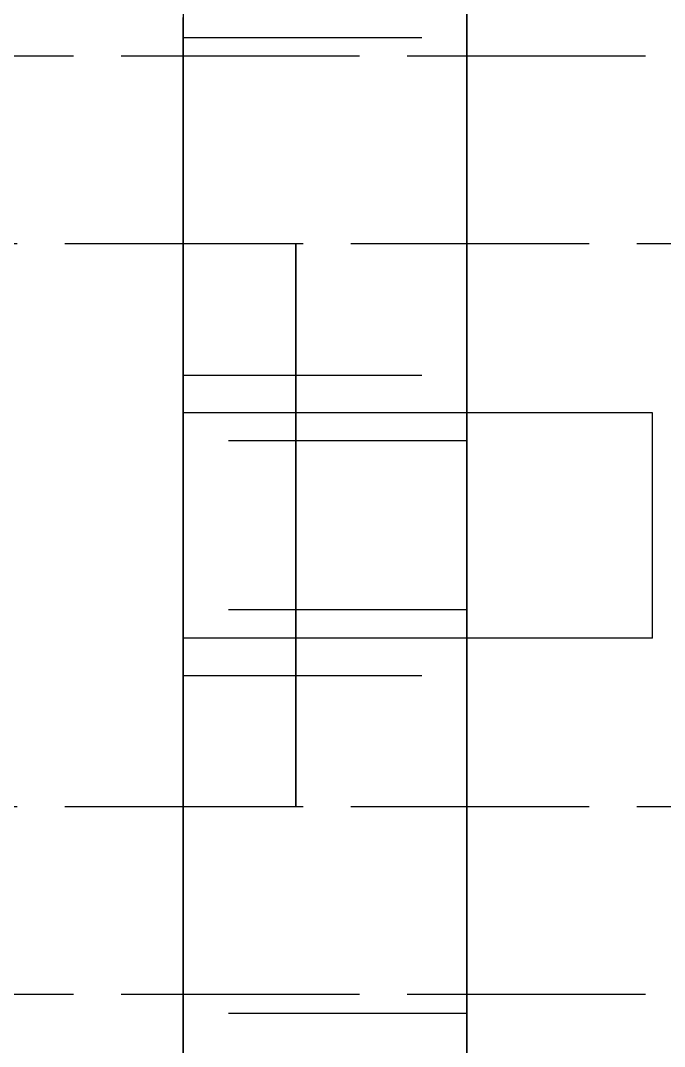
# Model space of a CAD drawing. Header units: millimetres. Extents: x -13 to 147, y -140 to 87.
# Drawn here: x 140.38 to 143.81, y -55.68 to -50.21 of the extents above; entities that cross this region are included whole.
import ezdxf

# ---------------------------------------------------------------- set-up
doc = ezdxf.new("R2010")
doc.units = ezdxf.units.MM
doc.linetypes.add('DASHED', pattern=[1.524, 1.27, -0.254])
doc.layers.add('HIDDEN', color=8, linetype='DASHED')
doc.layers.add('VISIBLE', color=7, linetype='CONTINUOUS')

msp = doc.modelspace()

# ---------------------------------------------------------------- linework, layer by layer
at = {"layer": 'HIDDEN'}
for points in [[(141.25, -117), (141.25, -11.5)], [(142.76, -117), (142.76, -11.5)], [(142.76, -61.65), (142.76, -44.15)], [(142.76, -61.65), (142.76, -44.15)], [(141.25, -52.9), (141.25, -52.8127), (141.25, -52.7254), (141.25, -52.6381), (141.25, -52.55079), (141.25, -52.46349), (141.25, -52.37619), (141.25, -52.28889), (141.25, -52.20159), (141.25, -52.11429), (141.25, -52.02698), (141.25, -51.93968), (141.25, -51.85238), (141.25, -51.76508), (141.25, -51.67778), (141.25, -51.59048), (141.25, -51.50317), (141.25, -51.41587), (141.25, -51.32857), (141.25, -51.24127), (141.25, -51.15397), (141.25, -51.06667), (141.25, -50.97937), (141.25, -50.89206), (141.25, -50.80476), (141.25, -50.71746), (141.25, -50.63016), (141.25, -50.54286), (141.25, -50.45556), (141.25, -50.36825), (141.25, -50.28095), (141.25, -50.19365)], [(141.25, -50.19365), (141.25, -50.36825), (141.25, -50.54286), (141.25, -50.71746), (141.25, -50.89206), (141.25, -51.06667), (141.25, -51.24127), (141.25, -51.41587), (141.25, -51.59048), (141.25, -51.76508), (141.25, -51.93968), (141.25, -52.11429), (141.25, -52.28889), (141.25, -52.46349), (141.25, -52.6381), (141.25, -52.8127), (141.25, -52.9873), (141.25, -53.1619), (141.25, -53.33651), (141.25, -53.51111), (141.25, -53.68571), (141.25, -53.86032), (141.25, -54.03492), (141.25, -54.20952), (141.25, -54.38413), (141.25, -54.55873), (141.25, -54.73333), (141.25, -54.90794), (141.25, -55.08254), (141.25, -55.25714), (141.25, -55.43175), (141.25, -55.60635), (141.25, -55.78095)], [(141.25, -55.5), (141.25, -55.41746), (141.25, -55.33492), (141.25, -55.25238), (141.25, -55.16984), (141.25, -55.0873), (141.25, -55.00476), (141.25, -54.92222), (141.25, -54.83968), (141.25, -54.75714), (141.25, -54.6746), (141.25, -54.59206), (141.25, -54.50952), (141.25, -54.42698), (141.25, -54.34444), (141.25, -54.2619), (141.25, -54.17937), (141.25, -54.09683), (141.25, -54.01429), (141.25, -53.93175), (141.25, -53.84921), (141.25, -53.76667), (141.25, -53.68413), (141.25, -53.60159), (141.25, -53.51905), (141.25, -53.43651), (141.25, -53.35397), (141.25, -53.27143), (141.25, -53.18889), (141.25, -53.10635), (141.25, -53.02381), (141.25, -52.94127), (141.25, -52.85873), (141.25, -52.77619), (141.25, -52.69365), (141.25, -52.61111), (141.25, -52.52857), (141.25, -52.44603), (141.25, -52.36349), (141.25, -52.28095), (141.25, -52.19841), (141.25, -52.11587), (141.25, -52.03333), (141.25, -51.95079), (141.25, -51.86825), (141.25, -51.78571), (141.25, -51.70317), (141.25, -51.62063), (141.25, -51.5381), (141.25, -51.45556), (141.25, -51.37302), (141.25, -51.29048), (141.25, -51.20794), (141.25, -51.1254), (141.25, -51.04286), (141.25, -50.96032), (141.25, -50.87778), (141.25, -50.79524), (141.25, -50.7127), (141.25, -50.63016), (141.25, -50.54762), (141.25, -50.46508), (141.25, -50.38254), (141.25, -50.3)], [(141.25, -50.3), (141.25, -50.38254), (141.25, -50.46508), (141.25, -50.54762), (141.25, -50.63016), (141.25, -50.7127), (141.25, -50.79524), (141.25, -50.87778), (141.25, -50.96032), (141.25, -51.04286), (141.25, -51.1254), (141.25, -51.20794), (141.25, -51.29048), (141.25, -51.37302), (141.25, -51.45556), (141.25, -51.5381), (141.25, -51.62063), (141.25, -51.70317), (141.25, -51.78571), (141.25, -51.86825), (141.25, -51.95079), (141.25, -52.03333), (141.25, -52.11587), (141.25, -52.19841), (141.25, -52.28095), (141.25, -52.36349), (141.25, -52.44603), (141.25, -52.52857), (141.25, -52.61111), (141.25, -52.69365), (141.25, -52.77619), (141.25, -52.85873), (141.25, -52.94127), (141.25, -53.02381), (141.25, -53.10635), (141.25, -53.18889), (141.25, -53.27143), (141.25, -53.35397), (141.25, -53.43651), (141.25, -53.51905), (141.25, -53.60159), (141.25, -53.68413), (141.25, -53.76667), (141.25, -53.84921), (141.25, -53.93175), (141.25, -54.01429), (141.25, -54.09683), (141.25, -54.17937), (141.25, -54.2619), (141.25, -54.34444), (141.25, -54.42698), (141.25, -54.50952), (141.25, -54.59206), (141.25, -54.6746), (141.25, -54.75714), (141.25, -54.83968), (141.25, -54.92222), (141.25, -55.00476), (141.25, -55.0873), (141.25, -55.16984), (141.25, -55.25238), (141.25, -55.33492), (141.25, -55.41746), (141.25, -55.5)], [(141.25, -50.3), (142.76, -50.3)], [(142.76, -55.5), (142.76, -55.41746), (142.76, -55.33492), (142.76, -55.25238), (142.76, -55.16984), (142.76, -55.0873), (142.76, -55.00476), (142.76, -54.92222), (142.76, -54.83968), (142.76, -54.75714), (142.76, -54.6746), (142.76, -54.59206), (142.76, -54.50952), (142.76, -54.42698), (142.76, -54.34444), (142.76, -54.2619), (142.76, -54.17937), (142.76, -54.09683), (142.76, -54.01429), (142.76, -53.93175), (142.76, -53.84921), (142.76, -53.76667), (142.76, -53.68413), (142.76, -53.60159), (142.76, -53.51905), (142.76, -53.43651), (142.76, -53.35397), (142.76, -53.27143), (142.76, -53.18889), (142.76, -53.10635), (142.76, -53.02381), (142.76, -52.94127), (142.76, -52.85873), (142.76, -52.77619), (142.76, -52.69365), (142.76, -52.61111), (142.76, -52.52857), (142.76, -52.44603), (142.76, -52.36349), (142.76, -52.28095), (142.76, -52.19841), (142.76, -52.11587), (142.76, -52.03333), (142.76, -51.95079), (142.76, -51.86825), (142.76, -51.78571), (142.76, -51.70317), (142.76, -51.62063), (142.76, -51.5381), (142.76, -51.45556), (142.76, -51.37302), (142.76, -51.29048), (142.76, -51.20794), (142.76, -51.1254), (142.76, -51.04286), (142.76, -50.96032), (142.76, -50.87778), (142.76, -50.79524), (142.76, -50.7127), (142.76, -50.63016), (142.76, -50.54762), (142.76, -50.46508), (142.76, -50.38254), (142.76, -50.3)], [(142.76, -50.3), (142.76, -50.38254), (142.76, -50.46508), (142.76, -50.54762), (142.76, -50.63016), (142.76, -50.7127), (142.76, -50.79524), (142.76, -50.87778), (142.76, -50.96032), (142.76, -51.04286), (142.76, -51.1254), (142.76, -51.20794), (142.76, -51.29048), (142.76, -51.37302), (142.76, -51.45556), (142.76, -51.5381), (142.76, -51.62063), (142.76, -51.70317), (142.76, -51.78571), (142.76, -51.86825), (142.76, -51.95079), (142.76, -52.03333), (142.76, -52.11587), (142.76, -52.19841), (142.76, -52.28095), (142.76, -52.36349), (142.76, -52.44603), (142.76, -52.52857), (142.76, -52.61111), (142.76, -52.69365), (142.76, -52.77619), (142.76, -52.85873), (142.76, -52.94127), (142.76, -53.02381), (142.76, -53.10635), (142.76, -53.18889), (142.76, -53.27143), (142.76, -53.35397), (142.76, -53.43651), (142.76, -53.51905), (142.76, -53.60159), (142.76, -53.68413), (142.76, -53.76667), (142.76, -53.84921), (142.76, -53.93175), (142.76, -54.01429), (142.76, -54.09683), (142.76, -54.17937), (142.76, -54.2619), (142.76, -54.34444), (142.76, -54.42698), (142.76, -54.50952), (142.76, -54.59206), (142.76, -54.6746), (142.76, -54.75714), (142.76, -54.83968), (142.76, -54.92222), (142.76, -55.00476), (142.76, -55.0873), (142.76, -55.16984), (142.76, -55.25238), (142.76, -55.33492), (142.76, -55.41746), (142.76, -55.5)], [(146.76, -50.4), (104.25, -50.4)], [(142.76, -52.9), (142.76, -52.86032), (142.76, -52.82063), (142.76, -52.78095), (142.76, -52.74127), (142.76, -52.70159), (142.76, -52.6619), (142.76, -52.62222), (142.76, -52.58254), (142.76, -52.54286), (142.76, -52.50317), (142.76, -52.46349), (142.76, -52.42381), (142.76, -52.38413), (142.76, -52.34444), (142.76, -52.30476), (142.76, -52.26508), (142.76, -52.2254), (142.76, -52.18571), (142.76, -52.14603), (142.76, -52.10635), (142.76, -52.06667), (142.76, -52.02698), (142.76, -51.9873), (142.76, -51.94762), (142.76, -51.90794), (142.76, -51.86825), (142.76, -51.82857), (142.76, -51.78889), (142.76, -51.74921), (142.76, -51.70952), (142.76, -51.66984), (142.76, -51.63016), (142.76, -51.59048), (142.76, -51.55079), (142.76, -51.51111), (142.76, -51.47143), (142.76, -51.43175), (142.76, -51.39206), (142.76, -51.35238), (142.76, -51.3127), (142.76, -51.27302), (142.76, -51.23333), (142.76, -51.19365), (142.76, -51.15397), (142.76, -51.11429), (142.76, -51.0746), (142.76, -51.03492), (142.76, -50.99524), (142.76, -50.95556), (142.76, -50.91587), (142.76, -50.87619), (142.76, -50.83651), (142.76, -50.79683), (142.76, -50.75714), (142.76, -50.71746), (142.76, -50.67778), (142.76, -50.6381), (142.76, -50.59841), (142.76, -50.55873), (142.76, -50.51905), (142.76, -50.47937), (142.76, -50.43968), (142.76, -50.4)], [(142.76, -50.4), (142.76, -50.47937), (142.76, -50.55873), (142.76, -50.6381), (142.76, -50.71746), (142.76, -50.79683), (142.76, -50.87619), (142.76, -50.95556), (142.76, -51.03492), (142.76, -51.11429), (142.76, -51.19365), (142.76, -51.27302), (142.76, -51.35238), (142.76, -51.43175), (142.76, -51.51111), (142.76, -51.59048), (142.76, -51.66984), (142.76, -51.74921), (142.76, -51.82857), (142.76, -51.90794), (142.76, -51.9873), (142.76, -52.06667), (142.76, -52.14603), (142.76, -52.2254), (142.76, -52.30476), (142.76, -52.38413), (142.76, -52.46349), (142.76, -52.54286), (142.76, -52.62222), (142.76, -52.70159), (142.76, -52.78095), (142.76, -52.86032), (142.76, -52.93968), (142.76, -53.01905), (142.76, -53.09841), (142.76, -53.17778), (142.76, -53.25714), (142.76, -53.33651), (142.76, -53.41587), (142.76, -53.49524), (142.76, -53.5746), (142.76, -53.65397), (142.76, -53.73333), (142.76, -53.8127), (142.76, -53.89206), (142.76, -53.97143), (142.76, -54.05079), (142.76, -54.13016), (142.76, -54.20952), (142.76, -54.28889), (142.76, -54.36825), (142.76, -54.44762), (142.76, -54.52698), (142.76, -54.60635), (142.76, -54.68571), (142.76, -54.76508), (142.76, -54.84444), (142.76, -54.92381), (142.76, -55.00317), (142.76, -55.08254), (142.76, -55.1619), (142.76, -55.24127), (142.76, -55.32063), (142.76, -55.4)], [(146.76, -50.4), (142.76, -50.4)], [(146.46, -51.4), (98.06, -51.4)], [(141.25, -52.9), (141.25, -52.87619), (141.25, -52.85238), (141.25, -52.82857), (141.25, -52.80476), (141.25, -52.78095), (141.25, -52.75714), (141.25, -52.73333), (141.25, -52.70952), (141.25, -52.68571), (141.25, -52.6619), (141.25, -52.6381), (141.25, -52.61429), (141.25, -52.59048), (141.25, -52.56667), (141.25, -52.54286), (141.25, -52.51905), (141.25, -52.49524), (141.25, -52.47143), (141.25, -52.44762), (141.25, -52.42381), (141.25, -52.4), (141.25, -52.37619), (141.25, -52.35238), (141.25, -52.32857), (141.25, -52.30476), (141.25, -52.28095), (141.25, -52.25714), (141.25, -52.23333), (141.25, -52.20952), (141.25, -52.18571), (141.25, -52.1619), (141.25, -52.1381), (141.25, -52.11429), (141.25, -52.09048), (141.25, -52.06667), (141.25, -52.04286), (141.25, -52.01905), (141.25, -51.99524), (141.25, -51.97143), (141.25, -51.94762), (141.25, -51.92381), (141.25, -51.9), (141.25, -51.87619), (141.25, -51.85238), (141.25, -51.82857), (141.25, -51.80476), (141.25, -51.78095), (141.25, -51.75714), (141.25, -51.73333), (141.25, -51.70952), (141.25, -51.68571), (141.25, -51.6619), (141.25, -51.6381), (141.25, -51.61429), (141.25, -51.59048), (141.25, -51.56667), (141.25, -51.54286), (141.25, -51.51905), (141.25, -51.49524), (141.25, -51.47143), (141.25, -51.44762), (141.25, -51.42381), (141.25, -51.4)], [(141.25, -51.4), (141.25, -51.44762), (141.25, -51.49524), (141.25, -51.54286), (141.25, -51.59048), (141.25, -51.6381), (141.25, -51.68571), (141.25, -51.73333), (141.25, -51.78095), (141.25, -51.82857), (141.25, -51.87619), (141.25, -51.92381), (141.25, -51.97143), (141.25, -52.01905), (141.25, -52.06667), (141.25, -52.11429), (141.25, -52.1619), (141.25, -52.20952), (141.25, -52.25714), (141.25, -52.30476), (141.25, -52.35238), (141.25, -52.4), (141.25, -52.44762), (141.25, -52.49524), (141.25, -52.54286), (141.25, -52.59048), (141.25, -52.6381), (141.25, -52.68571), (141.25, -52.73333), (141.25, -52.78095), (141.25, -52.82857), (141.25, -52.87619), (141.25, -52.92381), (141.25, -52.97143), (141.25, -53.01905), (141.25, -53.06667), (141.25, -53.11429), (141.25, -53.1619), (141.25, -53.20952), (141.25, -53.25714), (141.25, -53.30476), (141.25, -53.35238), (141.25, -53.4), (141.25, -53.44762), (141.25, -53.49524), (141.25, -53.54286), (141.25, -53.59048), (141.25, -53.6381), (141.25, -53.68571), (141.25, -53.73333), (141.25, -53.78095), (141.25, -53.82857), (141.25, -53.87619), (141.25, -53.92381), (141.25, -53.97143), (141.25, -54.01905), (141.25, -54.06667), (141.25, -54.11429), (141.25, -54.1619), (141.25, -54.20952), (141.25, -54.25714), (141.25, -54.30476), (141.25, -54.35238), (141.25, -54.4)], [(141.85, -51.4), (141.25, -51.4)], [(141.85, -52.9), (141.85, -52.87619), (141.85, -52.85238), (141.85, -52.82857), (141.85, -52.80476), (141.85, -52.78095), (141.85, -52.75714), (141.85, -52.73333), (141.85, -52.70952), (141.85, -52.68571), (141.85, -52.6619), (141.85, -52.6381), (141.85, -52.61429), (141.85, -52.59048), (141.85, -52.56667), (141.85, -52.54286), (141.85, -52.51905), (141.85, -52.49524), (141.85, -52.47143), (141.85, -52.44762), (141.85, -52.42381), (141.85, -52.4), (141.85, -52.37619), (141.85, -52.35238), (141.85, -52.32857), (141.85, -52.30476), (141.85, -52.28095), (141.85, -52.25714), (141.85, -52.23333), (141.85, -52.20952), (141.85, -52.18571), (141.85, -52.1619), (141.85, -52.1381), (141.85, -52.11429), (141.85, -52.09048), (141.85, -52.06667), (141.85, -52.04286), (141.85, -52.01905), (141.85, -51.99524), (141.85, -51.97143), (141.85, -51.94762), (141.85, -51.92381), (141.85, -51.9), (141.85, -51.87619), (141.85, -51.85238), (141.85, -51.82857), (141.85, -51.80476), (141.85, -51.78095), (141.85, -51.75714), (141.85, -51.73333), (141.85, -51.70952), (141.85, -51.68571), (141.85, -51.6619), (141.85, -51.6381), (141.85, -51.61429), (141.85, -51.59048), (141.85, -51.56667), (141.85, -51.54286), (141.85, -51.51905), (141.85, -51.49524), (141.85, -51.47143), (141.85, -51.44762), (141.85, -51.42381), (141.85, -51.4)], [(141.85, -51.4), (141.85, -51.44762), (141.85, -51.49524), (141.85, -51.54286), (141.85, -51.59048), (141.85, -51.6381), (141.85, -51.68571), (141.85, -51.73333), (141.85, -51.78095), (141.85, -51.82857), (141.85, -51.87619), (141.85, -51.92381), (141.85, -51.97143), (141.85, -52.01905), (141.85, -52.06667), (141.85, -52.11429), (141.85, -52.1619), (141.85, -52.20952), (141.85, -52.25714), (141.85, -52.30476), (141.85, -52.35238), (141.85, -52.4), (141.85, -52.44762), (141.85, -52.49524), (141.85, -52.54286), (141.85, -52.59048), (141.85, -52.6381), (141.85, -52.68571), (141.85, -52.73333), (141.85, -52.78095), (141.85, -52.82857), (141.85, -52.87619), (141.85, -52.92381), (141.85, -52.97143), (141.85, -53.01905), (141.85, -53.06667), (141.85, -53.11429), (141.85, -53.1619), (141.85, -53.20952), (141.85, -53.25714), (141.85, -53.30476), (141.85, -53.35238), (141.85, -53.4), (141.85, -53.44762), (141.85, -53.49524), (141.85, -53.54286), (141.85, -53.59048), (141.85, -53.6381), (141.85, -53.68571), (141.85, -53.73333), (141.85, -53.78095), (141.85, -53.82857), (141.85, -53.87619), (141.85, -53.92381), (141.85, -53.97143), (141.85, -54.01905), (141.85, -54.06667), (141.85, -54.11429), (141.85, -54.1619), (141.85, -54.20952), (141.85, -54.25714), (141.85, -54.30476), (141.85, -54.35238), (141.85, -54.4)], [(141.25, -52.45), (141.25, -52.44444), (141.25, -52.43889), (141.25, -52.43333), (141.25, -52.42778), (141.25, -52.42222), (141.25, -52.41667), (141.25, -52.41111), (141.25, -52.40556), (141.25, -52.4), (141.25, -52.39444), (141.25, -52.38889), (141.25, -52.38333), (141.25, -52.37778), (141.25, -52.37222), (141.25, -52.36667), (141.25, -52.36111), (141.25, -52.35556), (141.25, -52.35), (141.25, -52.34444), (141.25, -52.33889), (141.25, -52.33333), (141.25, -52.32778), (141.25, -52.32222), (141.25, -52.31667), (141.25, -52.31111), (141.25, -52.30556), (141.25, -52.3), (141.25, -52.29444), (141.25, -52.28889), (141.25, -52.28333), (141.25, -52.27778), (141.25, -52.27222), (141.25, -52.26667), (141.25, -52.26111), (141.25, -52.25556), (141.25, -52.25), (141.25, -52.24444), (141.25, -52.23889), (141.25, -52.23333), (141.25, -52.22778), (141.25, -52.22222), (141.25, -52.21667), (141.25, -52.21111), (141.25, -52.20556), (141.25, -52.2), (141.25, -52.19444), (141.25, -52.18889), (141.25, -52.18333), (141.25, -52.17778), (141.25, -52.17222), (141.25, -52.16667), (141.25, -52.16111), (141.25, -52.15556), (141.25, -52.15), (141.25, -52.14444), (141.25, -52.13889), (141.25, -52.13333), (141.25, -52.12778), (141.25, -52.12222), (141.25, -52.11667), (141.25, -52.11111), (141.25, -52.10556), (141.25, -52.1)], [(141.25, -52.1), (141.25, -52.10556), (141.25, -52.11111), (141.25, -52.11667), (141.25, -52.12222), (141.25, -52.12778), (141.25, -52.13333), (141.25, -52.13889), (141.25, -52.14444), (141.25, -52.15), (141.25, -52.15556), (141.25, -52.16111), (141.25, -52.16667), (141.25, -52.17222), (141.25, -52.17778), (141.25, -52.18333), (141.25, -52.18889), (141.25, -52.19444), (141.25, -52.2), (141.25, -52.20556), (141.25, -52.21111), (141.25, -52.21667), (141.25, -52.22222), (141.25, -52.22778), (141.25, -52.23333), (141.25, -52.23889), (141.25, -52.24444), (141.25, -52.25), (141.25, -52.25556), (141.25, -52.26111), (141.25, -52.26667), (141.25, -52.27222), (141.25, -52.27778), (141.25, -52.28333), (141.25, -52.28889), (141.25, -52.29444), (141.25, -52.3), (141.25, -52.30556), (141.25, -52.31111), (141.25, -52.31667), (141.25, -52.32222), (141.25, -52.32778), (141.25, -52.33333), (141.25, -52.33889), (141.25, -52.34444), (141.25, -52.35), (141.25, -52.35556), (141.25, -52.36111), (141.25, -52.36667), (141.25, -52.37222), (141.25, -52.37778), (141.25, -52.38333), (141.25, -52.38889), (141.25, -52.39444), (141.25, -52.4), (141.25, -52.40556), (141.25, -52.41111), (141.25, -52.41667), (141.25, -52.42222), (141.25, -52.42778), (141.25, -52.43333), (141.25, -52.43889), (141.25, -52.44444), (141.25, -52.45)], [(141.25, -52.45), (141.25, -52.44444), (141.25, -52.43889), (141.25, -52.43333), (141.25, -52.42778), (141.25, -52.42222), (141.25, -52.41667), (141.25, -52.41111), (141.25, -52.40556), (141.25, -52.4), (141.25, -52.39444), (141.25, -52.38889), (141.25, -52.38333), (141.25, -52.37778), (141.25, -52.37222), (141.25, -52.36667), (141.25, -52.36111), (141.25, -52.35556), (141.25, -52.35), (141.25, -52.34444), (141.25, -52.33889), (141.25, -52.33333), (141.25, -52.32778), (141.25, -52.32222), (141.25, -52.31667), (141.25, -52.31111), (141.25, -52.30556), (141.25, -52.3), (141.25, -52.29444), (141.25, -52.28889), (141.25, -52.28333), (141.25, -52.27778), (141.25, -52.27222), (141.25, -52.26667), (141.25, -52.26111), (141.25, -52.25556), (141.25, -52.25), (141.25, -52.24444), (141.25, -52.23889), (141.25, -52.23333), (141.25, -52.22778), (141.25, -52.22222), (141.25, -52.21667), (141.25, -52.21111), (141.25, -52.20556), (141.25, -52.2), (141.25, -52.19444), (141.25, -52.18889), (141.25, -52.18333), (141.25, -52.17778), (141.25, -52.17222), (141.25, -52.16667), (141.25, -52.16111), (141.25, -52.15556), (141.25, -52.15), (141.25, -52.14444), (141.25, -52.13889), (141.25, -52.13333), (141.25, -52.12778), (141.25, -52.12222), (141.25, -52.11667), (141.25, -52.11111), (141.25, -52.10556), (141.25, -52.1)], [(141.25, -52.1), (141.25, -52.10556), (141.25, -52.11111), (141.25, -52.11667), (141.25, -52.12222), (141.25, -52.12778), (141.25, -52.13333), (141.25, -52.13889), (141.25, -52.14444), (141.25, -52.15), (141.25, -52.15556), (141.25, -52.16111), (141.25, -52.16667), (141.25, -52.17222), (141.25, -52.17778), (141.25, -52.18333), (141.25, -52.18889), (141.25, -52.19444), (141.25, -52.2), (141.25, -52.20556), (141.25, -52.21111), (141.25, -52.21667), (141.25, -52.22222), (141.25, -52.22778), (141.25, -52.23333), (141.25, -52.23889), (141.25, -52.24444), (141.25, -52.25), (141.25, -52.25556), (141.25, -52.26111), (141.25, -52.26667), (141.25, -52.27222), (141.25, -52.27778), (141.25, -52.28333), (141.25, -52.28889), (141.25, -52.29444), (141.25, -52.3), (141.25, -52.30556), (141.25, -52.31111), (141.25, -52.31667), (141.25, -52.32222), (141.25, -52.32778), (141.25, -52.33333), (141.25, -52.33889), (141.25, -52.34444), (141.25, -52.35), (141.25, -52.35556), (141.25, -52.36111), (141.25, -52.36667), (141.25, -52.37222), (141.25, -52.37778), (141.25, -52.38333), (141.25, -52.38889), (141.25, -52.39444), (141.25, -52.4), (141.25, -52.40556), (141.25, -52.41111), (141.25, -52.41667), (141.25, -52.42222), (141.25, -52.42778), (141.25, -52.43333), (141.25, -52.43889), (141.25, -52.44444), (141.25, -52.45)], [(141.25, -52.1), (142.76, -52.1)], [(141.25, -52.1), (142.76, -52.1)], [(142.76, -52.45), (142.76, -52.44444), (142.76, -52.43889), (142.76, -52.43333), (142.76, -52.42778), (142.76, -52.42222), (142.76, -52.41667), (142.76, -52.41111), (142.76, -52.40556), (142.76, -52.4), (142.76, -52.39444), (142.76, -52.38889), (142.76, -52.38333), (142.76, -52.37778), (142.76, -52.37222), (142.76, -52.36667), (142.76, -52.36111), (142.76, -52.35556), (142.76, -52.35), (142.76, -52.34444), (142.76, -52.33889), (142.76, -52.33333), (142.76, -52.32778), (142.76, -52.32222), (142.76, -52.31667), (142.76, -52.31111), (142.76, -52.30556), (142.76, -52.3), (142.76, -52.29444), (142.76, -52.28889), (142.76, -52.28333), (142.76, -52.27778), (142.76, -52.27222), (142.76, -52.26667), (142.76, -52.26111), (142.76, -52.25556), (142.76, -52.25), (142.76, -52.24444), (142.76, -52.23889), (142.76, -52.23333), (142.76, -52.22778), (142.76, -52.22222), (142.76, -52.21667), (142.76, -52.21111), (142.76, -52.20556), (142.76, -52.2), (142.76, -52.19444), (142.76, -52.18889), (142.76, -52.18333), (142.76, -52.17778), (142.76, -52.17222), (142.76, -52.16667), (142.76, -52.16111), (142.76, -52.15556), (142.76, -52.15), (142.76, -52.14444), (142.76, -52.13889), (142.76, -52.13333), (142.76, -52.12778), (142.76, -52.12222), (142.76, -52.11667), (142.76, -52.11111), (142.76, -52.10556), (142.76, -52.1)], [(142.76, -52.1), (142.76, -52.10556), (142.76, -52.11111), (142.76, -52.11667), (142.76, -52.12222), (142.76, -52.12778), (142.76, -52.13333), (142.76, -52.13889), (142.76, -52.14444), (142.76, -52.15), (142.76, -52.15556), (142.76, -52.16111), (142.76, -52.16667), (142.76, -52.17222), (142.76, -52.17778), (142.76, -52.18333), (142.76, -52.18889), (142.76, -52.19444), (142.76, -52.2), (142.76, -52.20556), (142.76, -52.21111), (142.76, -52.21667), (142.76, -52.22222), (142.76, -52.22778), (142.76, -52.23333), (142.76, -52.23889), (142.76, -52.24444), (142.76, -52.25), (142.76, -52.25556), (142.76, -52.26111), (142.76, -52.26667), (142.76, -52.27222), (142.76, -52.27778), (142.76, -52.28333), (142.76, -52.28889), (142.76, -52.29444), (142.76, -52.3), (142.76, -52.30556), (142.76, -52.31111), (142.76, -52.31667), (142.76, -52.32222), (142.76, -52.32778), (142.76, -52.33333), (142.76, -52.33889), (142.76, -52.34444), (142.76, -52.35), (142.76, -52.35556), (142.76, -52.36111), (142.76, -52.36667), (142.76, -52.37222), (142.76, -52.37778), (142.76, -52.38333), (142.76, -52.38889), (142.76, -52.39444), (142.76, -52.4), (142.76, -52.40556), (142.76, -52.41111), (142.76, -52.41667), (142.76, -52.42222), (142.76, -52.42778), (142.76, -52.43333), (142.76, -52.43889), (142.76, -52.44444), (142.76, -52.45)], [(142.76, -52.45), (142.76, -52.44444), (142.76, -52.43889), (142.76, -52.43333), (142.76, -52.42778), (142.76, -52.42222), (142.76, -52.41667), (142.76, -52.41111), (142.76, -52.40556), (142.76, -52.4), (142.76, -52.39444), (142.76, -52.38889), (142.76, -52.38333), (142.76, -52.37778), (142.76, -52.37222), (142.76, -52.36667), (142.76, -52.36111), (142.76, -52.35556), (142.76, -52.35), (142.76, -52.34444), (142.76, -52.33889), (142.76, -52.33333), (142.76, -52.32778), (142.76, -52.32222), (142.76, -52.31667), (142.76, -52.31111), (142.76, -52.30556), (142.76, -52.3), (142.76, -52.29444), (142.76, -52.28889), (142.76, -52.28333), (142.76, -52.27778), (142.76, -52.27222), (142.76, -52.26667), (142.76, -52.26111), (142.76, -52.25556), (142.76, -52.25), (142.76, -52.24444), (142.76, -52.23889), (142.76, -52.23333), (142.76, -52.22778), (142.76, -52.22222), (142.76, -52.21667), (142.76, -52.21111), (142.76, -52.20556), (142.76, -52.2), (142.76, -52.19444), (142.76, -52.18889), (142.76, -52.18333), (142.76, -52.17778), (142.76, -52.17222), (142.76, -52.16667), (142.76, -52.16111), (142.76, -52.15556), (142.76, -52.15), (142.76, -52.14444), (142.76, -52.13889), (142.76, -52.13333), (142.76, -52.12778), (142.76, -52.12222), (142.76, -52.11667), (142.76, -52.11111), (142.76, -52.10556), (142.76, -52.1)], [(142.76, -52.1), (142.76, -52.10556), (142.76, -52.11111), (142.76, -52.11667), (142.76, -52.12222), (142.76, -52.12778), (142.76, -52.13333), (142.76, -52.13889), (142.76, -52.14444), (142.76, -52.15), (142.76, -52.15556), (142.76, -52.16111), (142.76, -52.16667), (142.76, -52.17222), (142.76, -52.17778), (142.76, -52.18333), (142.76, -52.18889), (142.76, -52.19444), (142.76, -52.2), (142.76, -52.20556), (142.76, -52.21111), (142.76, -52.21667), (142.76, -52.22222), (142.76, -52.22778), (142.76, -52.23333), (142.76, -52.23889), (142.76, -52.24444), (142.76, -52.25), (142.76, -52.25556), (142.76, -52.26111), (142.76, -52.26667), (142.76, -52.27222), (142.76, -52.27778), (142.76, -52.28333), (142.76, -52.28889), (142.76, -52.29444), (142.76, -52.3), (142.76, -52.30556), (142.76, -52.31111), (142.76, -52.31667), (142.76, -52.32222), (142.76, -52.32778), (142.76, -52.33333), (142.76, -52.33889), (142.76, -52.34444), (142.76, -52.35), (142.76, -52.35556), (142.76, -52.36111), (142.76, -52.36667), (142.76, -52.37222), (142.76, -52.37778), (142.76, -52.38333), (142.76, -52.38889), (142.76, -52.39444), (142.76, -52.4), (142.76, -52.40556), (142.76, -52.41111), (142.76, -52.41667), (142.76, -52.42222), (142.76, -52.42778), (142.76, -52.43333), (142.76, -52.43889), (142.76, -52.44444), (142.76, -52.45)], [(141.25, -53.5), (141.25, -52.3)], [(141.25, -53.5), (141.25, -52.3)], [(141.25, -53.5), (141.25, -52.3)], [(141.25, -53.5), (141.25, -52.3)], [(143.75, -52.3), (141.25, -52.3)], [(143.75, -52.3), (141.25, -52.3)], [(143.75, -52.3), (141.25, -52.3)], [(142.76, -52.3), (141.25, -52.3)], [(143.75, -53.5), (143.75, -52.3)], [(143.75, -53.5), (143.75, -52.3)], [(143.75, -53.5), (143.75, -52.3)], [(141.25, -53.35), (141.25, -52.45)], [(141.25, -52.45), (141.25, -53.35)], [(141.25, -53.35), (141.25, -52.45)], [(141.25, -52.45), (141.25, -53.35)], [(142.76, -52.45), (141.25, -52.45)], [(142.76, -52.45), (141.25, -52.45)], [(142.76, -52.45), (141.25, -52.45)], [(142.76, -52.45), (141.25, -52.45)], [(142.76, -53.35), (142.76, -52.45)], [(142.76, -52.45), (142.76, -53.35)], [(142.76, -53.35), (142.76, -52.45)], [(142.76, -52.45), (142.76, -53.35)], [(141.25, -55.69365), (141.25, -55.60635), (141.25, -55.51905), (141.25, -55.43175), (141.25, -55.34444), (141.25, -55.25714), (141.25, -55.16984), (141.25, -55.08254), (141.25, -54.99524), (141.25, -54.90794), (141.25, -54.82063), (141.25, -54.73333), (141.25, -54.64603), (141.25, -54.55873), (141.25, -54.47143), (141.25, -54.38413), (141.25, -54.29683), (141.25, -54.20952), (141.25, -54.12222), (141.25, -54.03492), (141.25, -53.94762), (141.25, -53.86032), (141.25, -53.77302), (141.25, -53.68571), (141.25, -53.59841), (141.25, -53.51111), (141.25, -53.42381), (141.25, -53.33651), (141.25, -53.24921), (141.25, -53.1619), (141.25, -53.0746), (141.25, -52.9873), (141.25, -52.9)], [(141.25, -54.4), (141.25, -54.37619), (141.25, -54.35238), (141.25, -54.32857), (141.25, -54.30476), (141.25, -54.28095), (141.25, -54.25714), (141.25, -54.23333), (141.25, -54.20952), (141.25, -54.18571), (141.25, -54.1619), (141.25, -54.1381), (141.25, -54.11429), (141.25, -54.09048), (141.25, -54.06667), (141.25, -54.04286), (141.25, -54.01905), (141.25, -53.99524), (141.25, -53.97143), (141.25, -53.94762), (141.25, -53.92381), (141.25, -53.9), (141.25, -53.87619), (141.25, -53.85238), (141.25, -53.82857), (141.25, -53.80476), (141.25, -53.78095), (141.25, -53.75714), (141.25, -53.73333), (141.25, -53.70952), (141.25, -53.68571), (141.25, -53.6619), (141.25, -53.6381), (141.25, -53.61429), (141.25, -53.59048), (141.25, -53.56667), (141.25, -53.54286), (141.25, -53.51905), (141.25, -53.49524), (141.25, -53.47143), (141.25, -53.44762), (141.25, -53.42381), (141.25, -53.4), (141.25, -53.37619), (141.25, -53.35238), (141.25, -53.32857), (141.25, -53.30476), (141.25, -53.28095), (141.25, -53.25714), (141.25, -53.23333), (141.25, -53.20952), (141.25, -53.18571), (141.25, -53.1619), (141.25, -53.1381), (141.25, -53.11429), (141.25, -53.09048), (141.25, -53.06667), (141.25, -53.04286), (141.25, -53.01905), (141.25, -52.99524), (141.25, -52.97143), (141.25, -52.94762), (141.25, -52.92381), (141.25, -52.9)], [(141.85, -54.4), (141.85, -54.37619), (141.85, -54.35238), (141.85, -54.32857), (141.85, -54.30476), (141.85, -54.28095), (141.85, -54.25714), (141.85, -54.23333), (141.85, -54.20952), (141.85, -54.18571), (141.85, -54.1619), (141.85, -54.1381), (141.85, -54.11429), (141.85, -54.09048), (141.85, -54.06667), (141.85, -54.04286), (141.85, -54.01905), (141.85, -53.99524), (141.85, -53.97143), (141.85, -53.94762), (141.85, -53.92381), (141.85, -53.9), (141.85, -53.87619), (141.85, -53.85238), (141.85, -53.82857), (141.85, -53.80476), (141.85, -53.78095), (141.85, -53.75714), (141.85, -53.73333), (141.85, -53.70952), (141.85, -53.68571), (141.85, -53.6619), (141.85, -53.6381), (141.85, -53.61429), (141.85, -53.59048), (141.85, -53.56667), (141.85, -53.54286), (141.85, -53.51905), (141.85, -53.49524), (141.85, -53.47143), (141.85, -53.44762), (141.85, -53.42381), (141.85, -53.4), (141.85, -53.37619), (141.85, -53.35238), (141.85, -53.32857), (141.85, -53.30476), (141.85, -53.28095), (141.85, -53.25714), (141.85, -53.23333), (141.85, -53.20952), (141.85, -53.18571), (141.85, -53.1619), (141.85, -53.1381), (141.85, -53.11429), (141.85, -53.09048), (141.85, -53.06667), (141.85, -53.04286), (141.85, -53.01905), (141.85, -52.99524), (141.85, -52.97143), (141.85, -52.94762), (141.85, -52.92381), (141.85, -52.9)], [(142.76, -55.4), (142.76, -55.36032), (142.76, -55.32063), (142.76, -55.28095), (142.76, -55.24127), (142.76, -55.20159), (142.76, -55.1619), (142.76, -55.12222), (142.76, -55.08254), (142.76, -55.04286), (142.76, -55.00317), (142.76, -54.96349), (142.76, -54.92381), (142.76, -54.88413), (142.76, -54.84444), (142.76, -54.80476), (142.76, -54.76508), (142.76, -54.7254), (142.76, -54.68571), (142.76, -54.64603), (142.76, -54.60635), (142.76, -54.56667), (142.76, -54.52698), (142.76, -54.4873), (142.76, -54.44762), (142.76, -54.40794), (142.76, -54.36825), (142.76, -54.32857), (142.76, -54.28889), (142.76, -54.24921), (142.76, -54.20952), (142.76, -54.16984), (142.76, -54.13016), (142.76, -54.09048), (142.76, -54.05079), (142.76, -54.01111), (142.76, -53.97143), (142.76, -53.93175), (142.76, -53.89206), (142.76, -53.85238), (142.76, -53.8127), (142.76, -53.77302), (142.76, -53.73333), (142.76, -53.69365), (142.76, -53.65397), (142.76, -53.61429), (142.76, -53.5746), (142.76, -53.53492), (142.76, -53.49524), (142.76, -53.45556), (142.76, -53.41587), (142.76, -53.37619), (142.76, -53.33651), (142.76, -53.29683), (142.76, -53.25714), (142.76, -53.21746), (142.76, -53.17778), (142.76, -53.1381), (142.76, -53.09841), (142.76, -53.05873), (142.76, -53.01905), (142.76, -52.97937), (142.76, -52.93968), (142.76, -52.9)], [(141.25, -53.35), (141.25, -53.35556), (141.25, -53.36111), (141.25, -53.36667), (141.25, -53.37222), (141.25, -53.37778), (141.25, -53.38333), (141.25, -53.38889), (141.25, -53.39444), (141.25, -53.4), (141.25, -53.40556), (141.25, -53.41111), (141.25, -53.41667), (141.25, -53.42222), (141.25, -53.42778), (141.25, -53.43333), (141.25, -53.43889), (141.25, -53.44444), (141.25, -53.45), (141.25, -53.45556), (141.25, -53.46111), (141.25, -53.46667), (141.25, -53.47222), (141.25, -53.47778), (141.25, -53.48333), (141.25, -53.48889), (141.25, -53.49444), (141.25, -53.5), (141.25, -53.50556), (141.25, -53.51111), (141.25, -53.51667), (141.25, -53.52222), (141.25, -53.52778), (141.25, -53.53333), (141.25, -53.53889), (141.25, -53.54444), (141.25, -53.55), (141.25, -53.55556), (141.25, -53.56111), (141.25, -53.56667), (141.25, -53.57222), (141.25, -53.57778), (141.25, -53.58333), (141.25, -53.58889), (141.25, -53.59444), (141.25, -53.6), (141.25, -53.60556), (141.25, -53.61111), (141.25, -53.61667), (141.25, -53.62222), (141.25, -53.62778), (141.25, -53.63333), (141.25, -53.63889), (141.25, -53.64444), (141.25, -53.65), (141.25, -53.65556), (141.25, -53.66111), (141.25, -53.66667), (141.25, -53.67222), (141.25, -53.67778), (141.25, -53.68333), (141.25, -53.68889), (141.25, -53.69444), (141.25, -53.7)], [(141.25, -53.7), (141.25, -53.69444), (141.25, -53.68889), (141.25, -53.68333), (141.25, -53.67778), (141.25, -53.67222), (141.25, -53.66667), (141.25, -53.66111), (141.25, -53.65556), (141.25, -53.65), (141.25, -53.64444), (141.25, -53.63889), (141.25, -53.63333), (141.25, -53.62778), (141.25, -53.62222), (141.25, -53.61667), (141.25, -53.61111), (141.25, -53.60556), (141.25, -53.6), (141.25, -53.59444), (141.25, -53.58889), (141.25, -53.58333), (141.25, -53.57778), (141.25, -53.57222), (141.25, -53.56667), (141.25, -53.56111), (141.25, -53.55556), (141.25, -53.55), (141.25, -53.54444), (141.25, -53.53889), (141.25, -53.53333), (141.25, -53.52778), (141.25, -53.52222), (141.25, -53.51667), (141.25, -53.51111), (141.25, -53.50556), (141.25, -53.5), (141.25, -53.49444), (141.25, -53.48889), (141.25, -53.48333), (141.25, -53.47778), (141.25, -53.47222), (141.25, -53.46667), (141.25, -53.46111), (141.25, -53.45556), (141.25, -53.45), (141.25, -53.44444), (141.25, -53.43889), (141.25, -53.43333), (141.25, -53.42778), (141.25, -53.42222), (141.25, -53.41667), (141.25, -53.41111), (141.25, -53.40556), (141.25, -53.4), (141.25, -53.39444), (141.25, -53.38889), (141.25, -53.38333), (141.25, -53.37778), (141.25, -53.37222), (141.25, -53.36667), (141.25, -53.36111), (141.25, -53.35556), (141.25, -53.35)], [(141.25, -53.35), (141.25, -53.35556), (141.25, -53.36111), (141.25, -53.36667), (141.25, -53.37222), (141.25, -53.37778), (141.25, -53.38333), (141.25, -53.38889), (141.25, -53.39444), (141.25, -53.4), (141.25, -53.40556), (141.25, -53.41111), (141.25, -53.41667), (141.25, -53.42222), (141.25, -53.42778), (141.25, -53.43333), (141.25, -53.43889), (141.25, -53.44444), (141.25, -53.45), (141.25, -53.45556), (141.25, -53.46111), (141.25, -53.46667), (141.25, -53.47222), (141.25, -53.47778), (141.25, -53.48333), (141.25, -53.48889), (141.25, -53.49444), (141.25, -53.5), (141.25, -53.50556), (141.25, -53.51111), (141.25, -53.51667), (141.25, -53.52222), (141.25, -53.52778), (141.25, -53.53333), (141.25, -53.53889), (141.25, -53.54444), (141.25, -53.55), (141.25, -53.55556), (141.25, -53.56111), (141.25, -53.56667), (141.25, -53.57222), (141.25, -53.57778), (141.25, -53.58333), (141.25, -53.58889), (141.25, -53.59444), (141.25, -53.6), (141.25, -53.60556), (141.25, -53.61111), (141.25, -53.61667), (141.25, -53.62222), (141.25, -53.62778), (141.25, -53.63333), (141.25, -53.63889), (141.25, -53.64444), (141.25, -53.65), (141.25, -53.65556), (141.25, -53.66111), (141.25, -53.66667), (141.25, -53.67222), (141.25, -53.67778), (141.25, -53.68333), (141.25, -53.68889), (141.25, -53.69444), (141.25, -53.7)], [(141.25, -53.7), (141.25, -53.69444), (141.25, -53.68889), (141.25, -53.68333), (141.25, -53.67778), (141.25, -53.67222), (141.25, -53.66667), (141.25, -53.66111), (141.25, -53.65556), (141.25, -53.65), (141.25, -53.64444), (141.25, -53.63889), (141.25, -53.63333), (141.25, -53.62778), (141.25, -53.62222), (141.25, -53.61667), (141.25, -53.61111), (141.25, -53.60556), (141.25, -53.6), (141.25, -53.59444), (141.25, -53.58889), (141.25, -53.58333), (141.25, -53.57778), (141.25, -53.57222), (141.25, -53.56667), (141.25, -53.56111), (141.25, -53.55556), (141.25, -53.55), (141.25, -53.54444), (141.25, -53.53889), (141.25, -53.53333), (141.25, -53.52778), (141.25, -53.52222), (141.25, -53.51667), (141.25, -53.51111), (141.25, -53.50556), (141.25, -53.5), (141.25, -53.49444), (141.25, -53.48889), (141.25, -53.48333), (141.25, -53.47778), (141.25, -53.47222), (141.25, -53.46667), (141.25, -53.46111), (141.25, -53.45556), (141.25, -53.45), (141.25, -53.44444), (141.25, -53.43889), (141.25, -53.43333), (141.25, -53.42778), (141.25, -53.42222), (141.25, -53.41667), (141.25, -53.41111), (141.25, -53.40556), (141.25, -53.4), (141.25, -53.39444), (141.25, -53.38889), (141.25, -53.38333), (141.25, -53.37778), (141.25, -53.37222), (141.25, -53.36667), (141.25, -53.36111), (141.25, -53.35556), (141.25, -53.35)], [(142.76, -53.35), (141.25, -53.35)], [(142.76, -53.35), (141.25, -53.35)], [(142.76, -53.35), (141.25, -53.35)], [(142.76, -53.35), (141.25, -53.35)], [(142.76, -53.35), (142.76, -53.35556), (142.76, -53.36111), (142.76, -53.36667), (142.76, -53.37222), (142.76, -53.37778), (142.76, -53.38333), (142.76, -53.38889), (142.76, -53.39444), (142.76, -53.4), (142.76, -53.40556), (142.76, -53.41111), (142.76, -53.41667), (142.76, -53.42222), (142.76, -53.42778), (142.76, -53.43333), (142.76, -53.43889), (142.76, -53.44444), (142.76, -53.45), (142.76, -53.45556), (142.76, -53.46111), (142.76, -53.46667), (142.76, -53.47222), (142.76, -53.47778), (142.76, -53.48333), (142.76, -53.48889), (142.76, -53.49444), (142.76, -53.5), (142.76, -53.50556), (142.76, -53.51111), (142.76, -53.51667), (142.76, -53.52222), (142.76, -53.52778), (142.76, -53.53333), (142.76, -53.53889), (142.76, -53.54444), (142.76, -53.55), (142.76, -53.55556), (142.76, -53.56111), (142.76, -53.56667), (142.76, -53.57222), (142.76, -53.57778), (142.76, -53.58333), (142.76, -53.58889), (142.76, -53.59444), (142.76, -53.6), (142.76, -53.60556), (142.76, -53.61111), (142.76, -53.61667), (142.76, -53.62222), (142.76, -53.62778), (142.76, -53.63333), (142.76, -53.63889), (142.76, -53.64444), (142.76, -53.65), (142.76, -53.65556), (142.76, -53.66111), (142.76, -53.66667), (142.76, -53.67222), (142.76, -53.67778), (142.76, -53.68333), (142.76, -53.68889), (142.76, -53.69444), (142.76, -53.7)], [(142.76, -53.7), (142.76, -53.69444), (142.76, -53.68889), (142.76, -53.68333), (142.76, -53.67778), (142.76, -53.67222), (142.76, -53.66667), (142.76, -53.66111), (142.76, -53.65556), (142.76, -53.65), (142.76, -53.64444), (142.76, -53.63889), (142.76, -53.63333), (142.76, -53.62778), (142.76, -53.62222), (142.76, -53.61667), (142.76, -53.61111), (142.76, -53.60556), (142.76, -53.6), (142.76, -53.59444), (142.76, -53.58889), (142.76, -53.58333), (142.76, -53.57778), (142.76, -53.57222), (142.76, -53.56667), (142.76, -53.56111), (142.76, -53.55556), (142.76, -53.55), (142.76, -53.54444), (142.76, -53.53889), (142.76, -53.53333), (142.76, -53.52778), (142.76, -53.52222), (142.76, -53.51667), (142.76, -53.51111), (142.76, -53.50556), (142.76, -53.5), (142.76, -53.49444), (142.76, -53.48889), (142.76, -53.48333), (142.76, -53.47778), (142.76, -53.47222), (142.76, -53.46667), (142.76, -53.46111), (142.76, -53.45556), (142.76, -53.45), (142.76, -53.44444), (142.76, -53.43889), (142.76, -53.43333), (142.76, -53.42778), (142.76, -53.42222), (142.76, -53.41667), (142.76, -53.41111), (142.76, -53.40556), (142.76, -53.4), (142.76, -53.39444), (142.76, -53.38889), (142.76, -53.38333), (142.76, -53.37778), (142.76, -53.37222), (142.76, -53.36667), (142.76, -53.36111), (142.76, -53.35556), (142.76, -53.35)], [(142.76, -53.35), (142.76, -53.35556), (142.76, -53.36111), (142.76, -53.36667), (142.76, -53.37222), (142.76, -53.37778), (142.76, -53.38333), (142.76, -53.38889), (142.76, -53.39444), (142.76, -53.4), (142.76, -53.40556), (142.76, -53.41111), (142.76, -53.41667), (142.76, -53.42222), (142.76, -53.42778), (142.76, -53.43333), (142.76, -53.43889), (142.76, -53.44444), (142.76, -53.45), (142.76, -53.45556), (142.76, -53.46111), (142.76, -53.46667), (142.76, -53.47222), (142.76, -53.47778), (142.76, -53.48333), (142.76, -53.48889), (142.76, -53.49444), (142.76, -53.5), (142.76, -53.50556), (142.76, -53.51111), (142.76, -53.51667), (142.76, -53.52222), (142.76, -53.52778), (142.76, -53.53333), (142.76, -53.53889), (142.76, -53.54444), (142.76, -53.55), (142.76, -53.55556), (142.76, -53.56111), (142.76, -53.56667), (142.76, -53.57222), (142.76, -53.57778), (142.76, -53.58333), (142.76, -53.58889), (142.76, -53.59444), (142.76, -53.6), (142.76, -53.60556), (142.76, -53.61111), (142.76, -53.61667), (142.76, -53.62222), (142.76, -53.62778), (142.76, -53.63333), (142.76, -53.63889), (142.76, -53.64444), (142.76, -53.65), (142.76, -53.65556), (142.76, -53.66111), (142.76, -53.66667), (142.76, -53.67222), (142.76, -53.67778), (142.76, -53.68333), (142.76, -53.68889), (142.76, -53.69444), (142.76, -53.7)], [(142.76, -53.7), (142.76, -53.69444), (142.76, -53.68889), (142.76, -53.68333), (142.76, -53.67778), (142.76, -53.67222), (142.76, -53.66667), (142.76, -53.66111), (142.76, -53.65556), (142.76, -53.65), (142.76, -53.64444), (142.76, -53.63889), (142.76, -53.63333), (142.76, -53.62778), (142.76, -53.62222), (142.76, -53.61667), (142.76, -53.61111), (142.76, -53.60556), (142.76, -53.6), (142.76, -53.59444), (142.76, -53.58889), (142.76, -53.58333), (142.76, -53.57778), (142.76, -53.57222), (142.76, -53.56667), (142.76, -53.56111), (142.76, -53.55556), (142.76, -53.55), (142.76, -53.54444), (142.76, -53.53889), (142.76, -53.53333), (142.76, -53.52778), (142.76, -53.52222), (142.76, -53.51667), (142.76, -53.51111), (142.76, -53.50556), (142.76, -53.5), (142.76, -53.49444), (142.76, -53.48889), (142.76, -53.48333), (142.76, -53.47778), (142.76, -53.47222), (142.76, -53.46667), (142.76, -53.46111), (142.76, -53.45556), (142.76, -53.45), (142.76, -53.44444), (142.76, -53.43889), (142.76, -53.43333), (142.76, -53.42778), (142.76, -53.42222), (142.76, -53.41667), (142.76, -53.41111), (142.76, -53.40556), (142.76, -53.4), (142.76, -53.39444), (142.76, -53.38889), (142.76, -53.38333), (142.76, -53.37778), (142.76, -53.37222), (142.76, -53.36667), (142.76, -53.36111), (142.76, -53.35556), (142.76, -53.35)], [(143.75, -53.5), (141.25, -53.5)], [(143.75, -53.5), (141.25, -53.5)], [(143.75, -53.5), (141.25, -53.5)], [(142.76, -53.5), (141.25, -53.5)], [(141.25, -53.7), (142.76, -53.7)], [(141.25, -53.7), (142.76, -53.7)], [(146.46, -54.4), (98.06, -54.4)], [(141.85, -54.4), (141.25, -54.4)], [(146.76, -55.4), (104.25, -55.4)], [(146.76, -55.4), (142.76, -55.4)], [(142.76, -55.5), (141.25, -55.5)]]:
    msp.add_lwpolyline(points, dxfattribs=at)
at = {"layer": 'VISIBLE'}
for points in [[(141.25, -11.5), (141.25, -117)], [(142.76, -11.5), (142.76, -117)], [(143.75, -52.3), (142.76, -52.3)], [(143.75, -53.5), (143.75, -52.3)], [(143.75, -53.5), (142.76, -53.5)]]:
    msp.add_lwpolyline(points, dxfattribs=at)

doc.saveas('drawing.dxf')
